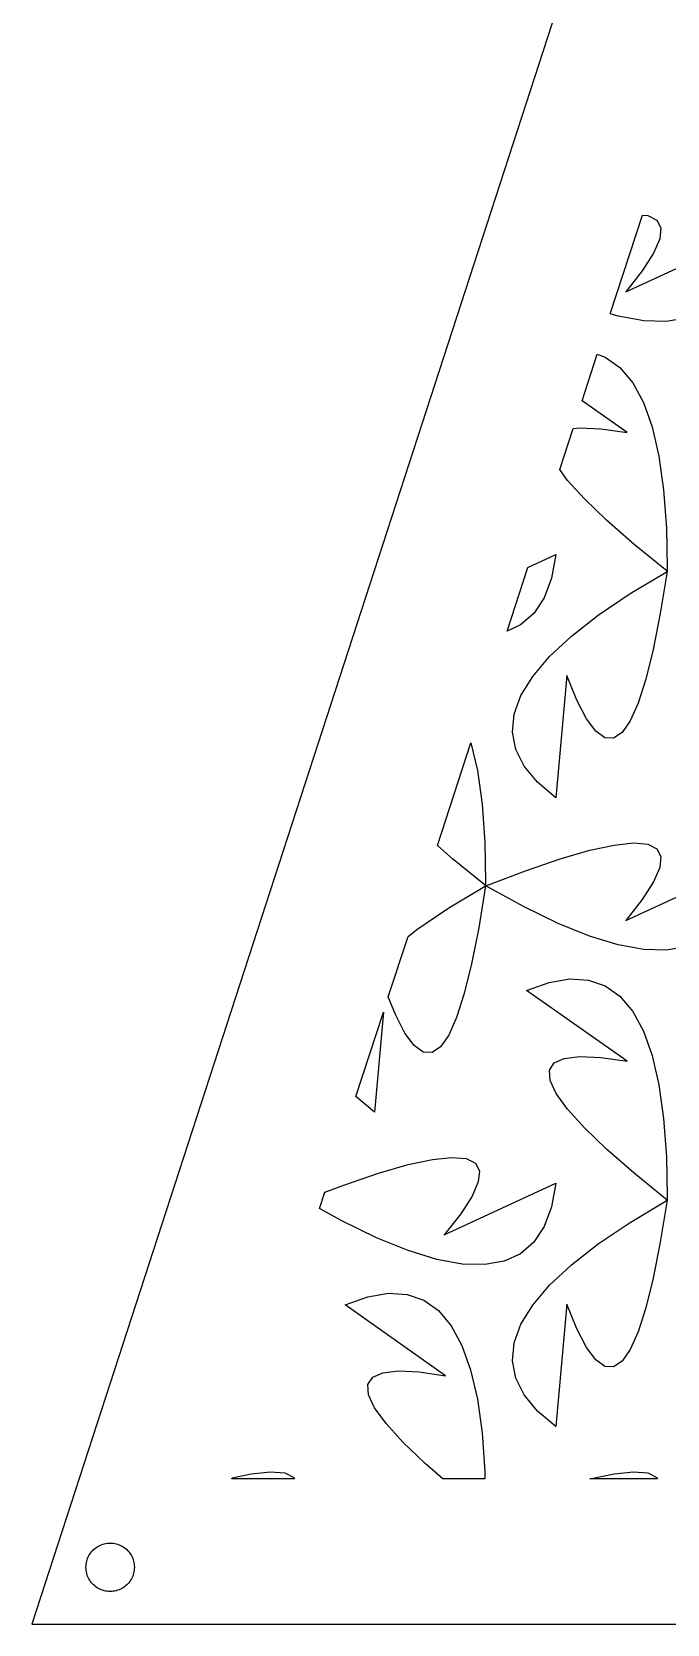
# Model space of a CAD drawing. Header units: metres. Extents: x -75 to 75, y 0 to 231.
# Drawn here: x -75 to -22.5, y 0 to 131.6 of the extents above; entities that cross this region are included whole.
import ezdxf

# ---------------------------------------------------------------- set-up
doc = ezdxf.new("R2010")
doc.units = ezdxf.units.M

msp = doc.modelspace()

# ---------------------------------------------------------------- linework, layer by layer
for p, q in [((0, 230.826), (-75, 0)), ((-27.1955, 108.294), (-24.5427, 116.459)), ((-24.5427, 116.459), (-24.1031, 116.42)), ((-24.1031, 116.42), (-23.3496, 116.047)), ((-23.3496, 116.047), (-23.0177, 115.405)), ((-23.0177, 115.405), (-23.107, 114.492)), ((-25.9135, 110.121), (-16.6969, 114.383)), ((-23.6183, 113.309), (-24.5517, 111.854)), ((-23.107, 114.492), (-23.6183, 113.309)), ((-24.5517, 111.854), (-25.9135, 110.121)), ((-26.5407, 108.094), (-27.1955, 108.294)), ((-24.4304, 107.708), (-26.5407, 108.094)), ((-20.9637, 107.941), (-22.5705, 107.657)), ((-22.5705, 107.657), (-24.4304, 107.708)), ((-29.5319, 101.104), (-28.281, 104.953)), ((-28.281, 104.953), (-27.6096, 104.72)), ((-27.6096, 104.72), (-26.3947, 103.855)), ((-26.3947, 103.855), (-25.3455, 102.605)), ((-25.3455, 102.605), (-24.4601, 100.97)), ((-25.8083, 98.4789), (-29.5319, 101.104)), ((-24.4601, 100.97), (-23.7392, 98.9485)), ((-31.3776, 95.423), (-30.2781, 98.8071)), ((-30.2781, 98.8071), (-29.7166, 98.8725)), ((-29.7166, 98.8725), (-27.9904, 98.7915)), ((-27.9904, 98.7915), (-25.8083, 98.4789)), ((-23.7392, 98.9485), (-23.183, 96.5416)), ((-23.183, 96.5416), (-22.7921, 93.7502)), ((-30.7265, 94.5251), (-31.3776, 95.423)), ((-29.3376, 92.9926), (-30.7265, 94.5251)), ((-22.7921, 93.7502), (-22.565, 90.5724)), ((-27.5029, 91.2297), (-29.3376, 92.9926)), ((-25.2232, 89.2361), (-27.5029, 91.2297)), ((-22.565, 90.5724), (-22.5032, 87.3026)), ((-34.0057, 87.3348), (-31.6969, 88.4026)), ((-31.6969, 88.4026), (-32.0476, 86.447)), ((-22.5032, 87.0164), (-25.2232, 89.2361)), ((-35.7151, 82.0736), (-34.0057, 87.3348)), ((-25.5528, 85.1712), (-22.7257, 86.8759)), ((-22.5041, 87.0041), (-23.0667, 83.5379)), ((-22.7257, 86.8759), (-22.5041, 87.0041)), ((-22.5032, 87.3026), (-22.5032, 87.0164)), ((-32.0476, 86.447), (-32.6495, 84.8219)), ((-32.6495, 84.8219), (-33.5033, 83.5333)), ((-28.1914, 83.3859), (-25.5528, 85.1712)), ((-33.5033, 83.5333), (-34.6069, 82.5798)), ((-30.4138, 81.6515), (-28.1914, 83.3859)), ((-23.0667, 83.5379), (-23.6531, 80.5666)), ((-34.6069, 82.5798), (-35.7151, 82.0736)), ((-32.2197, 79.9669), (-30.4138, 81.6515)), ((-23.6531, 80.5666), (-24.2624, 78.0965)), ((-33.6095, 78.3318), (-32.2197, 79.9669)), ((-34.5831, 76.747), (-33.6095, 78.3318)), ((-30.7787, 78.4096), (-31.6956, 68.2976)), ((-29.9579, 76.3634), (-30.7787, 78.4096)), ((-24.2624, 78.0965), (-24.8955, 76.1281)), ((-35.1416, 75.2135), (-34.5831, 76.747)), ((-29.1655, 74.828), (-29.9579, 76.3634)), ((-35.2826, 73.7289), (-35.1416, 75.2135)), ((-24.8955, 76.1281), (-25.5505, 74.6596)), ((-35.0089, 72.2961), (-35.2826, 73.7289)), ((-28.3965, 73.7939), (-29.1655, 74.828)), ((-27.6503, 73.2602), (-28.3965, 73.7939)), ((-25.5505, 74.6596), (-26.228, 73.6932)), ((-41.4741, 64.3492), (-38.712, 72.8501)), ((-38.712, 72.8501), (-38.183, 70.5608)), ((-26.9279, 73.2268), (-27.6503, 73.2602)), ((-26.228, 73.6932), (-26.9279, 73.2268)), ((-34.319, 70.9119), (-35.0089, 72.2961)), ((-38.183, 70.5608), (-37.7921, 67.7693)), ((-33.213, 69.5784), (-34.319, 70.9119)), ((-31.6956, 68.2976), (-33.213, 69.5784)), ((-37.7921, 67.7693), (-37.565, 64.5915)), ((-37.565, 64.5915), (-37.5032, 61.3217)), ((-26.879, 64.3947), (-25.2795, 64.5618)), ((-25.2795, 64.5618), (-24.1031, 64.4583)), ((-40.2232, 63.2553), (-41.4741, 64.3492)), ((-37.5032, 61.0356), (-40.2232, 63.2553)), ((-34.2101, 62.2739), (-31.344, 63.2512)), ((-31.344, 63.2512), (-28.9005, 63.9584)), ((-28.9005, 63.9584), (-26.879, 64.3947)), ((-24.1031, 64.4583), (-23.3496, 64.0852)), ((-23.3496, 64.0852), (-23.0177, 63.4435)), ((-23.0177, 63.4435), (-23.107, 62.5302)), ((-37.4927, 61.0274), (-34.2101, 62.2739)), ((-25.9135, 58.159), (-16.6969, 62.4217)), ((-23.107, 62.5302), (-23.6183, 61.3474)), ((-40.5528, 59.1904), (-37.7257, 60.8951)), ((-37.5041, 61.0233), (-38.0667, 57.5571)), ((-37.7257, 60.8951), (-37.5041, 61.0233)), ((-37.5032, 61.3217), (-37.5032, 61.0356)), ((-37.2931, 60.9116), (-37.4927, 61.0274)), ((-34.3817, 59.3039), (-37.2931, 60.9116)), ((-23.6183, 61.3474), (-24.5517, 59.8926)), ((-31.5161, 57.9118), (-34.3817, 59.3039)), ((-24.5517, 59.8926), (-25.9135, 58.159)), ((-43.1914, 57.4051), (-40.5528, 59.1904)), ((-28.9027, 56.8544), (-31.5161, 57.9118)), ((-45.5404, 51.8346), (-43.9135, 56.8415)), ((-43.9135, 56.8415), (-43.1914, 57.4051)), ((-38.0667, 57.5571), (-38.6531, 54.5857)), ((-26.5407, 56.1325), (-28.9027, 56.8544)), ((-24.4304, 55.7462), (-26.5407, 56.1325)), ((-22.5705, 55.6953), (-24.4304, 55.7462)), ((-20.9637, 55.9792), (-22.5705, 55.6953)), ((-38.6531, 54.5857), (-39.2624, 52.1156)), ((-34.108, 52.3674), (-32.2394, 53.0417)), ((-32.2394, 53.0417), (-30.5315, 53.3324)), ((-30.5315, 53.3324), (-28.9879, 53.2376)), ((-28.9879, 53.2376), (-27.6096, 52.7583)), ((-27.6096, 52.7583), (-26.3947, 51.8936)), ((-44.9579, 50.3825), (-45.5404, 51.8346)), ((-39.2624, 52.1156), (-39.8955, 50.1472)), ((-25.8083, 46.5172), (-34.108, 52.3674)), ((-26.3947, 51.8936), (-25.3455, 50.6435)), ((-48.2157, 43.6008), (-45.9456, 50.5874)), ((-45.9456, 50.5874), (-46.6956, 42.3167)), ((-44.1655, 48.8472), (-44.9579, 50.3825)), ((-39.8955, 50.1472), (-40.5505, 48.6787)), ((-25.3455, 50.6435), (-24.4601, 49.0079)), ((-43.3965, 47.8131), (-44.1655, 48.8472)), ((-24.4601, 49.0079), (-23.7392, 46.9868)), ((-42.6503, 47.2794), (-43.3965, 47.8131)), ((-41.228, 47.7124), (-41.9279, 47.2459)), ((-40.5505, 48.6787), (-41.228, 47.7124)), ((-41.9279, 47.2459), (-42.6503, 47.2794)), ((-32.2224, 45.7742), (-31.8324, 46.3831)), ((-31.8324, 46.3831), (-30.9979, 46.7616)), ((-30.9979, 46.7616), (-29.7166, 46.9109)), ((-29.7166, 46.9109), (-27.9904, 46.8298)), ((-27.9904, 46.8298), (-25.8083, 46.5172)), ((-23.7392, 46.9868), (-23.183, 44.5799)), ((-32.1684, 44.9342), (-32.2224, 45.7742)), ((-31.6699, 43.8644), (-32.1684, 44.9342)), ((-48.213, 43.5976), (-48.2157, 43.6008)), ((-46.6956, 42.3167), (-48.213, 43.5976)), ((-30.7265, 42.5635), (-31.6699, 43.8644)), ((-23.183, 44.5799), (-22.7921, 41.7885)), ((-29.3376, 41.0309), (-30.7265, 42.5635)), ((-27.5029, 39.268), (-29.3376, 41.0309)), ((-22.7921, 41.7885), (-22.565, 38.6107)), ((-43.9005, 37.9776), (-41.879, 38.4138)), ((-41.879, 38.4138), (-40.2795, 38.5809)), ((-40.2795, 38.5809), (-39.1031, 38.4775)), ((-39.1031, 38.4775), (-38.3496, 38.1044)), ((-25.2232, 37.2745), (-27.5029, 39.268)), ((-22.565, 38.6107), (-22.5032, 35.3409)), ((-49.2101, 36.293), (-46.344, 37.2704)), ((-46.344, 37.2704), (-43.9005, 37.9776)), ((-38.3496, 38.1044), (-38.0177, 37.4626)), ((-38.0177, 37.4626), (-38.107, 36.5494)), ((-22.5032, 35.0548), (-25.2232, 37.2745)), ((-51.2245, 34.3407), (-50.7844, 35.6952)), ((-50.7844, 35.6952), (-49.2101, 36.293)), ((-40.9135, 32.1782), (-31.6969, 36.4409)), ((-38.107, 36.5494), (-38.6183, 35.3665)), ((-31.6969, 36.4409), (-32.0476, 34.4853)), ((-49.3817, 33.3231), (-51.2245, 34.3407)), ((-38.6183, 35.3665), (-39.5517, 33.9117)), ((-32.0476, 34.4853), (-32.6495, 32.8603)), ((-25.5528, 33.2095), (-22.7257, 34.9142)), ((-22.5041, 35.0424), (-23.0667, 31.5762)), ((-22.7257, 34.9142), (-22.5041, 35.0424)), ((-22.5032, 35.3409), (-22.5032, 35.0548)), ((-46.5161, 31.931), (-49.3817, 33.3231)), ((-39.5517, 33.9117), (-40.9135, 32.1782)), ((-28.1914, 31.4243), (-25.5528, 33.2095)), ((-43.9027, 30.8736), (-46.5161, 31.931)), ((-32.6495, 32.8603), (-33.5033, 31.5717)), ((-41.5407, 30.1517), (-43.9027, 30.8736)), ((-34.6069, 30.6181), (-35.9637, 29.9983)), ((-33.5033, 31.5717), (-34.6069, 30.6181)), ((-30.4138, 29.6898), (-28.1914, 31.4243)), ((-23.0667, 31.5762), (-23.6531, 28.6049)), ((-39.4304, 29.7653), (-41.5407, 30.1517)), ((-37.5705, 29.7145), (-39.4304, 29.7653)), ((-35.9637, 29.9983), (-37.5705, 29.7145)), ((-32.2197, 28.0052), (-30.4138, 29.6898)), ((-33.6095, 26.3701), (-32.2197, 28.0052)), ((-23.6531, 28.6049), (-24.2624, 26.1348)), ((-49.108, 26.3866), (-47.2394, 27.0609)), ((-40.8083, 20.5363), (-49.108, 26.3866)), ((-47.2394, 27.0609), (-45.5315, 27.3515)), ((-45.5315, 27.3515), (-43.9879, 27.2568)), ((-43.9879, 27.2568), (-42.6096, 26.7775)), ((-42.6096, 26.7775), (-41.3947, 25.9128)), ((-34.5831, 24.7853), (-33.6095, 26.3701)), ((-30.7787, 26.4479), (-31.6956, 16.3359)), ((-29.9579, 24.4017), (-30.7787, 26.4479)), ((-41.3947, 25.9128), (-40.3455, 24.6626)), ((-24.2624, 26.1348), (-24.8955, 24.1664)), ((-40.3455, 24.6626), (-39.4601, 23.027)), ((-35.1416, 23.2518), (-34.5831, 24.7853)), ((-29.1655, 22.8664), (-29.9579, 24.4017)), ((-24.8955, 24.1664), (-25.5505, 22.6979)), ((-39.4601, 23.027), (-38.7392, 21.006)), ((-35.2826, 21.7673), (-35.1416, 23.2518)), ((-28.3965, 21.8323), (-29.1655, 22.8664)), ((-25.5505, 22.6979), (-26.228, 21.7316)), ((-35.0089, 20.3345), (-35.2826, 21.7673)), ((-27.6503, 21.2985), (-28.3965, 21.8323)), ((-26.9279, 21.2651), (-27.6503, 21.2985)), ((-26.228, 21.7316), (-26.9279, 21.2651)), ((-47.2224, 19.7934), (-46.8324, 20.4022)), ((-47.1684, 18.9534), (-47.2224, 19.7934)), ((-46.8324, 20.4022), (-45.9979, 20.7808)), ((-45.9979, 20.7808), (-44.7166, 20.93)), ((-44.7166, 20.93), (-42.9904, 20.849)), ((-42.9904, 20.849), (-40.8083, 20.5363)), ((-38.7392, 21.006), (-38.183, 18.5991)), ((-34.319, 18.9502), (-35.0089, 20.3345)), ((-46.6699, 17.8836), (-47.1684, 18.9534)), ((-38.183, 18.5991), (-37.7921, 15.8076)), ((-33.213, 17.6167), (-34.319, 18.9502)), ((-45.7265, 16.5826), (-46.6699, 17.8836)), ((-31.6956, 16.3359), (-33.213, 17.6167)), ((-44.3376, 15.05), (-45.7265, 16.5826)), ((-37.7921, 15.8076), (-37.565, 12.6299)), ((-42.5029, 13.2872), (-44.3376, 15.05)), ((-41.031, 12), (-42.5029, 13.2872)), ((-58.4834, 12), (-58.4531, 12.0933)), ((-53.2857, 12), (-58.4834, 12)), ((-58.4531, 12.0933), (-56.879, 12.433)), ((-56.879, 12.433), (-55.2795, 12.6001)), ((-55.2795, 12.6001), (-54.1031, 12.4966)), ((-54.1031, 12.4966), (-53.3496, 12.1236)), ((-53.3496, 12.1236), (-53.2857, 12)), ((-37.5531, 12), (-41.031, 12)), ((-37.565, 12.6299), (-37.5531, 12)), ((-28.8855, 12), (-26.879, 12.433)), ((-23.2857, 12), (-28.8855, 12)), ((-26.879, 12.433), (-25.2795, 12.6001)), ((-25.2795, 12.6001), (-24.1031, 12.4966)), ((-24.1031, 12.4966), (-23.3496, 12.1236)), ((-23.3496, 12.1236), (-23.2857, 12)), ((-69.2641, 6.56183), (-69.1459, 6.60439)), ((-69.1459, 6.60439), (-69.0252, 6.63943)), ((-69.0252, 6.63943), (-68.9026, 6.66685)), ((-68.9026, 6.66685), (-68.7785, 6.68651)), ((-68.7785, 6.68651), (-68.6534, 6.69833)), ((-68.6534, 6.69833), (-68.5279, 6.70227)), ((-68.5279, 6.70227), (-68.4023, 6.69833)), ((-68.4023, 6.69833), (-68.2772, 6.68651)), ((-68.2772, 6.68651), (-68.1531, 6.66685)), ((-68.1531, 6.66685), (-68.0305, 6.63943)), ((-68.0305, 6.63943), (-67.9098, 6.60439)), ((-67.9098, 6.60439), (-67.7916, 6.56183)), ((-70.465, 5.19966), (-70.43, 5.32031)), ((-70.43, 5.32031), (-70.3874, 5.43852)), ((-70.3874, 5.43852), (-70.3375, 5.55383)), ((-70.3375, 5.55383), (-70.2805, 5.66579)), ((-70.2805, 5.66579), (-70.2165, 5.77393)), ((-70.2165, 5.77393), (-70.1459, 5.87784)), ((-70.1459, 5.87784), (-70.0689, 5.97713)), ((-70.0689, 5.97713), (-69.9858, 6.07137)), ((-69.9858, 6.07137), (-69.897, 6.16022)), ((-69.897, 6.16022), (-69.8027, 6.2433)), ((-69.8027, 6.2433), (-69.7034, 6.32031)), ((-69.7034, 6.32031), (-69.5995, 6.39093)), ((-69.5995, 6.39093), (-69.4914, 6.4549)), ((-69.4914, 6.4549), (-69.3794, 6.51193)), ((-69.3794, 6.51193), (-69.2641, 6.56183)), ((-67.7916, 6.56183), (-67.6763, 6.51193)), ((-67.6763, 6.51193), (-67.5643, 6.4549)), ((-67.5643, 6.4549), (-67.4562, 6.39093)), ((-67.4562, 6.39093), (-67.3523, 6.32031)), ((-67.3523, 6.32031), (-67.253, 6.2433)), ((-67.253, 6.2433), (-67.1588, 6.16022)), ((-67.1588, 6.16022), (-67.0699, 6.07137)), ((-67.0699, 6.07137), (-66.9868, 5.97713)), ((-66.9868, 5.97713), (-66.9098, 5.87784)), ((-66.9098, 5.87784), (-66.8392, 5.77393)), ((-66.8392, 5.77393), (-66.7752, 5.66579)), ((-66.7752, 5.66579), (-66.7182, 5.55383)), ((-66.7182, 5.55383), (-66.6683, 5.43852)), ((-66.6683, 5.43852), (-66.6257, 5.32031)), ((-66.6257, 5.32031), (-66.5907, 5.19966)), ((-70.5279, 4.70227), (-70.5239, 4.82785)), ((-70.5239, 4.57669), (-70.5279, 4.70227)), ((-70.5239, 4.82785), (-70.5121, 4.95294)), ((-70.5121, 4.45161), (-70.5239, 4.57669)), ((-70.5121, 4.95294), (-70.4924, 5.07704)), ((-70.4924, 4.32751), (-70.5121, 4.45161)), ((-70.4924, 5.07704), (-70.465, 5.19966)), ((-70.465, 4.2049), (-70.4924, 4.32751)), ((-70.43, 4.08424), (-70.465, 4.2049)), ((-70.3874, 3.96602), (-70.43, 4.08424)), ((-70.3375, 3.85072), (-70.3874, 3.96602)), ((-66.6683, 3.96602), (-66.7182, 3.85072)), ((-66.6257, 4.08424), (-66.6683, 3.96602)), ((-66.5907, 4.2049), (-66.6257, 4.08424)), ((-66.5907, 5.19966), (-66.5633, 5.07704)), ((-66.5633, 4.32751), (-66.5907, 4.2049)), ((-66.5633, 5.07704), (-66.5436, 4.95294)), ((-66.5436, 4.45161), (-66.5633, 4.32751)), ((-66.5436, 4.95294), (-66.5318, 4.82785)), ((-66.5318, 4.57669), (-66.5436, 4.45161)), ((-66.5318, 4.82785), (-66.5279, 4.70227)), ((-66.5279, 4.70227), (-66.5318, 4.57669)), ((-70.2805, 3.73877), (-70.3375, 3.85072)), ((-70.2165, 3.63062), (-70.2805, 3.73877)), ((-70.1459, 3.5267), (-70.2165, 3.63062)), ((-70.0689, 3.42743), (-70.1459, 3.5267)), ((-69.9858, 3.33318), (-70.0689, 3.42743)), ((-69.897, 3.24434), (-69.9858, 3.33318)), ((-69.8027, 3.16125), (-69.897, 3.24434)), ((-69.7034, 3.08424), (-69.8027, 3.16125)), ((-69.5995, 3.01363), (-69.7034, 3.08424)), ((-69.4914, 2.94966), (-69.5995, 3.01363)), ((-69.3794, 2.89262), (-69.4914, 2.94966)), ((-69.2641, 2.84273), (-69.3794, 2.89262)), ((-69.1459, 2.80016), (-69.2641, 2.84273)), ((-69.0252, 2.76511), (-69.1459, 2.80016)), ((-68.9026, 2.7377), (-69.0252, 2.76511)), ((-68.7785, 2.71805), (-68.9026, 2.7377)), ((-68.6534, 2.70622), (-68.7785, 2.71805)), ((-68.5279, 2.70227), (-68.6534, 2.70622)), ((-68.4023, 2.70622), (-68.5279, 2.70227)), ((-68.2772, 2.71805), (-68.4023, 2.70622)), ((-68.1531, 2.7377), (-68.2772, 2.71805)), ((-68.0305, 2.76511), (-68.1531, 2.7377)), ((-67.9098, 2.80016), (-68.0305, 2.76511)), ((-67.7916, 2.84273), (-67.9098, 2.80016)), ((-67.6763, 2.89262), (-67.7916, 2.84273)), ((-67.5643, 2.94966), (-67.6763, 2.89262)), ((-67.4562, 3.01363), (-67.5643, 2.94966)), ((-67.3523, 3.08424), (-67.4562, 3.01363)), ((-67.253, 3.16125), (-67.3523, 3.08424)), ((-67.1588, 3.24434), (-67.253, 3.16125)), ((-67.0699, 3.33318), (-67.1588, 3.24434)), ((-66.9868, 3.42743), (-67.0699, 3.33318)), ((-66.9098, 3.5267), (-66.9868, 3.42743)), ((-66.8392, 3.63062), (-66.9098, 3.5267)), ((-66.7752, 3.73877), (-66.8392, 3.63062)), ((-66.7182, 3.85072), (-66.7752, 3.73877)), ((-75, 0), (75, 0))]:
    msp.add_line(p, q)

doc.saveas('drawing.dxf')
